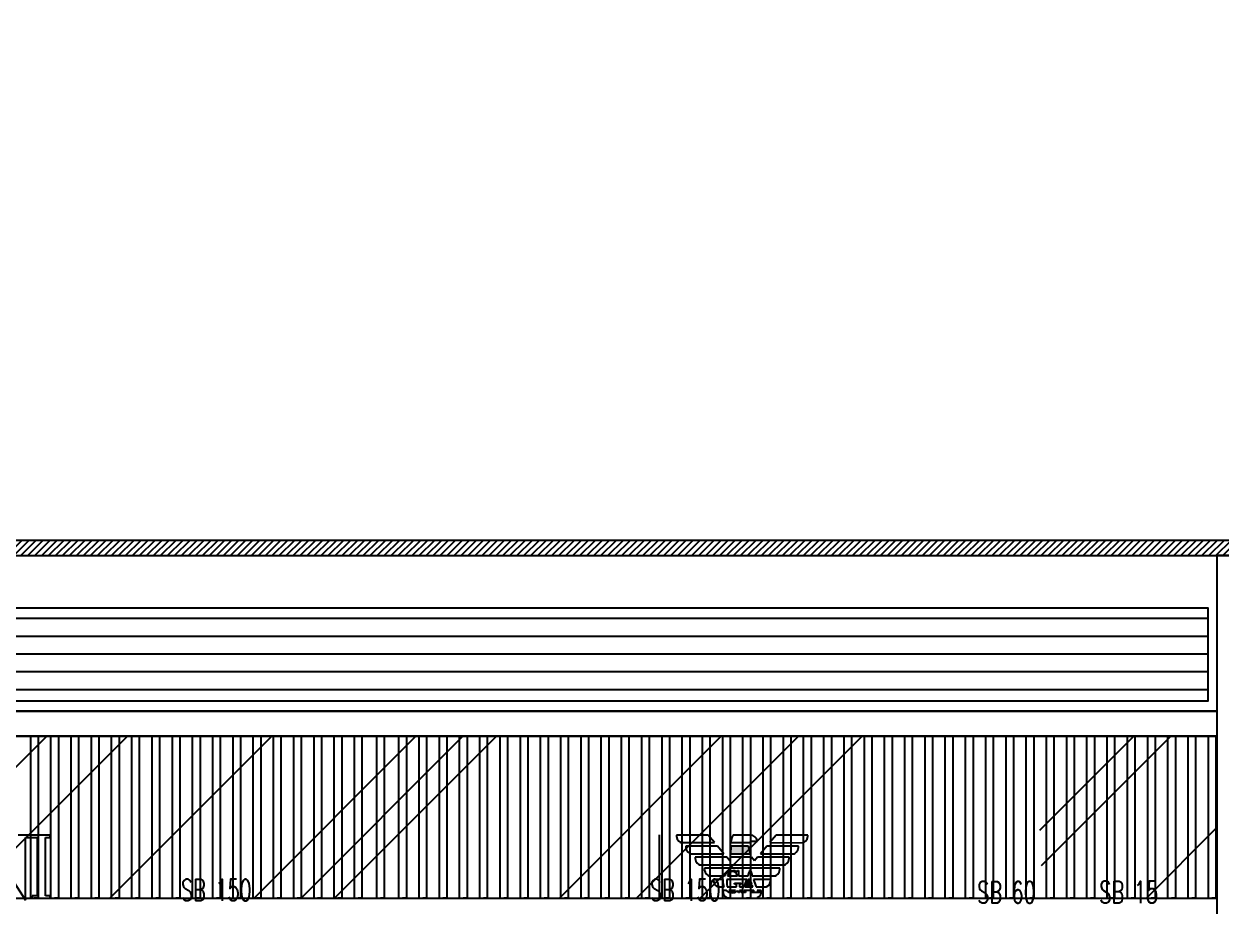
# Model space of a CAD drawing. Header units: millimetres. Extents: x 1734 to 22014, y 983 to 3953.
# Drawn here: x 20210.8 to 20595.3, y 2111.5 to 2394.9 of the extents above; entities that cross this region are included whole.
import ezdxf

# ---------------------------------------------------------------- set-up
doc = ezdxf.new("R2010")
doc.units = ezdxf.units.MM
for name, color, linetype in [('ARREDO_bacchette', 8, 'Continuous'), ('DIM_facade', 8, 'Continuous'), ('ELEV_hatch', 8, 'Continuous'), ('MATERIALS_transparent glass', 133, 'Continuous'), ('MURI_nuovi retino', 8, 'Continuous'), ('SEZ_logo_retino', 8, 'Continuous'), ('SURVEY_ hatch', 8, 'Continuous'), ('SURVEY_elevation', 1, 'Continuous'), ('SURVEY_frames', 3, 'Continuous'), ('SURVEY_walls', 6, 'Continuous')]:
    doc.layers.add(name, color=color, linetype=linetype)
doc.layers.add('LD_light', color=240, linetype='Continuous', lineweight=5)
doc.styles.add('SIMPLEX', font='SIMPLEX.SHX', dxfattribs={"width": 0.65})
doc.styles.add('TEXT 1-50', font='Arial Narrow.ttf', dxfattribs={"height": 0.125})
doc.dimstyles.new('DIM 1-50', dxfattribs={"dimtxt": 0.1, "dimasz": 0.05, "dimexe": 0.05, "dimexo": 0.05, "dimgap": 0.05, "dimtad": 1, "dimdec": 0, "dimlfac": 100, "dimzin": 0, "dimdsep": 46, "dimtxsty": 'TEXT 1-50', "dimblk": 'ARCHTICK', "dimcen": 0.09, "dimdle": 0.05, "dimse1": 1, "dimse2": 1, "dimclrd": 256, "dimclrt": 256, "dimadec": 0, "dimazin": 0, "dimtfac": 1, "dimtdec": 0, "dimtix": 1, "dimtmove": 2, "dimatfit": 3, "dimldrblk": 'arrow', "dimfxl": 0.05, "dimtolj": 1, "dimlwd": -1, "dimarcsym": 0})

# ---------------------------------------------------------------- blocks, each defined once
blk = doc.blocks.new('_ArchTick')
at = {"color": 0, "linetype": 'ByBlock', "const_width": 0.15}
blk.add_lwpolyline([(-0.5, -0.5), (0.5, 0.5)], dxfattribs=at)
blk = doc.blocks.new('*D114')
at = {"layer": 'DEFPOINTS', "color": 0, "transparency": 16777216}
for p in [(20424.64, 2134.36), (20414.82, 2114.12), (20424.64, 2114.12)]:
    blk.add_point(p, dxfattribs=at)
at = {"layer": 'DIM_facade', "transparency": 16777216}
blk.add_line((20414.82, 2134.41), (20414.82, 2114.07), dxfattribs=at)
at = {"layer": 'DIM_facade', "transparency": 16777216, "xscale": 0.05, "yscale": 0.05, "zscale": 0.05}
for p, rotation in [((20414.82, 2134.36), 90), ((20414.82, 2114.12), 270)]:
    blk.add_blockref('_ArchTick', p, dxfattribs=dict(at, rotation=rotation))
at = {"layer": 'DIM_facade', "transparency": 16777216, "insert": (20414.7, 2124.24), "char_height": 0.125, "attachment_point": 5, "rotation": 90, "style": 'TEXT 1-50'}
blk.add_mtext('\\A1;2024', dxfattribs=at)
blk = doc.blocks.new('arrow')
blk.add_lwpolyline([(-2, 0, 1, 0, 0), (0, 0, 0, 0, 0)], format="xyseb")

msp = doc.modelspace()

# ---------------------------------------------------------------- hatches: boundary and pattern name
at = {"layer": 'MATERIALS_transparent glass'}
h = msp.add_hatch(dxfattribs=at)
h.set_pattern_fill('AR-RROOF', color=144, scale=3, angle=-60.02541, style=0)
h.set_pattern_definition([(45, (27714.01, 8342.93), (64.65784, 172.4209), [1143, -152.4, 381, -76.2]), (45, (27758.73, 8441.54), (-125.544, 17.7809), [228.6, -25.146, 457.2, -57.15]), (45, (27695.153, 8415.673), (244.08336, 316.28462), [609.6, -106.68, 304.8, -76.2])])
h.paths.add_polyline_path([(20593.978, 2166.116), (19605.913, 2166.116), (19605.913, 2114.116), (20593.978, 2114.116)])
at = {"layer": 'MURI_nuovi retino'}
h = msp.add_hatch(dxfattribs=at)
h.set_pattern_fill('ANSI31', color=144, scale=0.5, angle=-105.02541, style=0)
h.set_pattern_definition([(45, (18656.0706, 5679.1635), (-1.122532, 1.122532), [])])
h.paths.add_polyline_path([(20940.467, 2394.931), (20935.467, 2394.931), (20935.467, 2299.116), (20608.501, 2299.116), (20608.501, 2229.116), (19456.448, 2229.116), (19456.448, 2224.116), (20613.501, 2224.116), (20613.501, 2294.116), (20937.408, 2294.116), (20940.467, 2294.116)])
at = {"layer": 'SEZ_logo_retino'}
for points in [[(20443.48, 2130.8), (20443.361, 2130.8), (20437.837, 2130.802), (20437.738, 2128.359), (20444.171, 2128.357)], [(20444.1, 2120.117), (20443.323, 2120.117), (20442.791, 2118.578), (20444.617, 2118.577)], [(20444.917, 2117.676), (20444.72, 2118.27), (20442.687, 2118.271), (20442.481, 2117.677)]]:
    msp.add_hatch(color=144, dxfattribs=at).paths.add_polyline_path(points)
at = {"layer": 'SURVEY_ hatch'}
h = msp.add_hatch(dxfattribs=at)
h.set_pattern_fill('ANSI31', color=144, scale=1.8, angle=29.97459, style=0)
h.set_pattern_definition([(180, (27714.011, 8336.1854), (1e-15, -5.715), [])])
h.paths.add_polyline_path([(19608.687, 2207.369), (20591.085, 2207.369), (20591.085, 2177.369), (19608.687, 2177.369)])

# ---------------------------------------------------------------- linework, layer by layer
at = {"color": 144}
for p, q in [((20437.837, 2130.802), (20437.738, 2128.359)), ((20443.361, 2130.8), (20437.837, 2130.802)), ((20443.48, 2130.8), (20443.361, 2130.8)), ((20444.171, 2128.357), (20443.48, 2130.8)), ((20437.738, 2128.359), (20444.171, 2128.357)), ((20443.323, 2120.117), (20442.791, 2118.578)), ((20444.1, 2120.117), (20443.323, 2120.117)), ((20444.617, 2118.577), (20444.1, 2120.117)), ((20442.687, 2118.271), (20442.481, 2117.677)), ((20442.481, 2117.677), (20444.917, 2117.676)), ((20444.72, 2118.27), (20442.687, 2118.271)), ((20442.791, 2118.578), (20444.617, 2118.577)), ((20444.917, 2117.676), (20444.72, 2118.27)), ((20436.738, 2114.118), (20446.223, 2114.115))]:
    msp.add_line(p, q, dxfattribs=at)
for points in [[(20219.273, 2134.344), (20219.273, 2134.344), (20208.997, 2134.344), (20208.997, 2134.344)], [(20219.273, 2133.616), (20219.273, 2133.616), (20219.273, 2134.344), (20219.273, 2134.344)], [(20420.438, 2134.36), (20420.411, 2134.225), (20420.4, 2134.096), (20420.4, 2133.971)], [(20430.579, 2134.357), (20430.579, 2134.357), (20420.438, 2134.36), (20420.438, 2134.36)], [(20432.62, 2131.916), (20432.62, 2131.916), (20430.579, 2134.357), (20430.579, 2134.357)], [(20438.515, 2134.222), (20438.479, 2134.163), (20437.831, 2133.22), (20437.84, 2131.981)], [(20438.703, 2134.365), (20438.609, 2134.365), (20438.557, 2134.293), (20438.515, 2134.222)], [(20444.343, 2134.362), (20444.343, 2134.362), (20438.703, 2134.365), (20438.703, 2134.365)], [(20446.403, 2132.394), (20446.28, 2133.603), (20444.912, 2134.362), (20444.343, 2134.362)], [(20452.395, 2134.351), (20452.395, 2134.351), (20450.348, 2131.911), (20450.348, 2131.911)], [(20462.539, 2134.349), (20462.539, 2134.349), (20452.395, 2134.351), (20452.395, 2134.351)], [(20462.579, 2133.96), (20462.579, 2134.086), (20462.566, 2134.215), (20462.539, 2134.349)], [(20198.875, 2132.58), (20198.875, 2132.58), (20211.318, 2113.439), (20211.318, 2113.439)], [(20211.318, 2113.439), (20211.318, 2113.439), (20211.318, 2133.616), (20211.318, 2133.616)], [(20211.318, 2133.616), (20211.318, 2133.616), (20215.074, 2133.616), (20215.074, 2133.616)], [(20215.074, 2133.616), (20215.074, 2133.616), (20215.074, 2114.83), (20215.074, 2114.83)], [(20217.681, 2114.83), (20217.681, 2114.83), (20217.681, 2133.616), (20217.681, 2133.616)], [(20217.681, 2133.616), (20217.681, 2133.616), (20219.273, 2133.616), (20219.273, 2133.616)], [(20420.4, 2133.971), (20420.399, 2132.614), (20421.845, 2131.919), (20421.845, 2131.919)], [(20421.845, 2131.919), (20421.845, 2131.919), (20432.62, 2131.916), (20432.62, 2131.916)], [(20423.42, 2130.799), (20423.392, 2130.663), (20423.379, 2130.533), (20423.379, 2130.408)], [(20423.379, 2130.408), (20423.379, 2129.054), (20424.825, 2128.357), (20424.825, 2128.357)], [(20433.559, 2130.796), (20433.559, 2130.796), (20423.42, 2130.799), (20423.42, 2130.799)], [(20435.602, 2128.355), (20435.602, 2128.355), (20433.559, 2130.796), (20433.559, 2130.796)], [(20437.84, 2131.981), (20437.84, 2131.981), (20437.842, 2131.914), (20437.842, 2131.914)], [(20437.842, 2131.914), (20437.842, 2131.914), (20443.897, 2131.913), (20443.897, 2131.913)], [(20443.897, 2131.913), (20444.029, 2132.412), (20444.41, 2132.394), (20444.98, 2132.394)], [(20444.98, 2132.394), (20444.98, 2132.394), (20446.403, 2132.394), (20446.403, 2132.394)], [(20449.414, 2130.792), (20449.414, 2130.792), (20447.364, 2128.352), (20447.364, 2128.352)], [(20459.555, 2130.79), (20459.555, 2130.79), (20449.414, 2130.792), (20449.414, 2130.792)], [(20450.348, 2131.911), (20450.348, 2131.911), (20461.132, 2131.909), (20461.132, 2131.909)], [(20458.146, 2128.349), (20458.146, 2128.349), (20459.593, 2129.045), (20459.594, 2130.399)], [(20459.594, 2130.399), (20459.594, 2130.524), (20459.583, 2130.654), (20459.555, 2130.79)], [(20461.132, 2131.909), (20461.132, 2131.909), (20462.578, 2132.603), (20462.579, 2133.96)], [(20424.825, 2128.357), (20424.825, 2128.357), (20435.602, 2128.355), (20435.602, 2128.355)], [(20426.394, 2127.242), (20426.367, 2127.106), (20426.356, 2126.978), (20426.356, 2126.854)], [(20426.356, 2126.854), (20426.356, 2125.498), (20427.802, 2124.803), (20427.802, 2124.803)], [(20436.533, 2127.239), (20436.533, 2127.239), (20426.394, 2127.242), (20426.394, 2127.242)], [(20437.516, 2126.079), (20437.516, 2126.079), (20436.533, 2127.239), (20436.533, 2127.239)], [(20437.687, 2127.239), (20437.687, 2127.239), (20437.516, 2126.079), (20437.516, 2126.079)], [(20444.489, 2127.237), (20444.489, 2127.237), (20437.687, 2127.239), (20437.687, 2127.239)], [(20445.466, 2126.072), (20445.466, 2126.072), (20444.489, 2127.237), (20444.489, 2127.237)], [(20446.437, 2127.237), (20446.437, 2127.237), (20445.466, 2126.072), (20445.466, 2126.072)], [(20456.582, 2127.234), (20456.582, 2127.234), (20446.437, 2127.237), (20446.437, 2127.237)], [(20447.364, 2128.352), (20447.364, 2128.352), (20458.146, 2128.349), (20458.146, 2128.349)], [(20455.173, 2124.796), (20455.173, 2124.796), (20456.62, 2125.49), (20456.62, 2126.846)], [(20456.62, 2126.846), (20456.62, 2126.97), (20456.607, 2127.099), (20456.582, 2127.234)], [(20427.802, 2124.803), (20427.802, 2124.803), (20455.173, 2124.796), (20455.173, 2124.796)], [(20429.336, 2123.289), (20429.335, 2121.934), (20430.782, 2121.24), (20430.782, 2121.24)], [(20429.374, 2123.681), (20429.349, 2123.547), (20429.336, 2123.417), (20429.336, 2123.289)], [(20453.598, 2123.675), (20453.598, 2123.675), (20429.374, 2123.681), (20429.374, 2123.681)], [(20435.831, 2121.238), (20436.332, 2122.207), (20437.22, 2123.002), (20438.462, 2123.001)], [(20438.467, 2122.688), (20437.48, 2122.688), (20437.007, 2122.007), (20436.78, 2121.238)], [(20438.462, 2123.001), (20438.888, 2123.001), (20439.165, 2122.854), (20439.369, 2122.748)], [(20439.944, 2121.237), (20439.685, 2122.234), (20439.049, 2122.687), (20438.467, 2122.688)], [(20439.369, 2122.748), (20439.487, 2122.686), (20439.58, 2122.638), (20439.662, 2122.638)], [(20439.662, 2122.638), (20439.891, 2122.638), (20439.998, 2122.727), (20440.034, 2122.944)], [(20440.034, 2122.944), (20440.034, 2122.944), (20440.039, 2122.972), (20440.039, 2122.972)], [(20440.039, 2122.972), (20440.039, 2122.972), (20440.324, 2122.972), (20440.324, 2122.972)], [(20440.324, 2122.972), (20440.324, 2122.972), (20440.323, 2121.237), (20440.323, 2121.237)], [(20443.384, 2121.236), (20443.758, 2122.305), (20444.044, 2123.115), (20444.044, 2123.115)], [(20444.044, 2123.115), (20444.044, 2123.115), (20444.074, 2123.207), (20444.074, 2123.207)], [(20444.074, 2123.207), (20444.074, 2123.207), (20444.37, 2122.35), (20444.747, 2121.236)], [(20452.188, 2121.234), (20452.188, 2121.234), (20453.638, 2121.928), (20453.638, 2123.283)], [(20453.638, 2123.283), (20453.638, 2123.41), (20453.624, 2123.54), (20453.598, 2123.675)], [(20430.782, 2121.24), (20430.782, 2121.24), (20435.831, 2121.238), (20435.831, 2121.238)], [(20432.313, 2119.728), (20432.312, 2118.375), (20433.759, 2117.679), (20433.759, 2117.679)], [(20432.353, 2120.12), (20432.326, 2119.984), (20432.313, 2119.854), (20432.313, 2119.728)], [(20435.434, 2120.119), (20435.434, 2120.119), (20432.353, 2120.12), (20432.353, 2120.12)], [(20435.351, 2119.355), (20435.351, 2119.598), (20435.378, 2119.857), (20435.434, 2120.119)], [(20435.738, 2117.678), (20435.485, 2118.235), (20435.351, 2118.829), (20435.351, 2119.355)], [(20436.572, 2119.355), (20436.571, 2118.696), (20436.62, 2118.139), (20436.721, 2117.678)], [(20436.592, 2120.118), (20436.572, 2119.81), (20436.572, 2119.541), (20436.572, 2119.355)], [(20442.99, 2120.117), (20442.99, 2120.117), (20436.592, 2120.118), (20436.592, 2120.118)], [(20436.78, 2121.238), (20436.78, 2121.238), (20439.944, 2121.237), (20439.944, 2121.237)], [(20439.019, 2118.576), (20439.019, 2118.576), (20439.019, 2118.891), (20439.019, 2118.891)], [(20439.019, 2118.891), (20439.019, 2118.891), (20441.155, 2118.891), (20441.155, 2118.891)], [(20440.323, 2121.237), (20440.323, 2121.237), (20443.384, 2121.236), (20443.384, 2121.236)], [(20441.155, 2118.891), (20441.155, 2118.891), (20441.155, 2118.576), (20441.155, 2118.576)], [(20442.131, 2117.677), (20442.384, 2118.391), (20442.692, 2119.271), (20442.99, 2120.117)], [(20444.747, 2121.236), (20444.747, 2121.236), (20452.188, 2121.234), (20452.188, 2121.234)], [(20450.616, 2120.115), (20450.616, 2120.115), (20445.127, 2120.116), (20445.127, 2120.116)], [(20445.127, 2120.116), (20445.418, 2119.269), (20445.714, 2118.388), (20445.96, 2117.676)], [(20449.208, 2117.675), (20449.208, 2117.675), (20450.656, 2118.371), (20450.656, 2119.723)], [(20450.656, 2119.723), (20450.656, 2119.85), (20450.643, 2119.98), (20450.616, 2120.115)], [(20215.074, 2114.83), (20215.074, 2114.83), (20213.478, 2114.83), (20213.478, 2114.83)], [(20213.478, 2114.83), (20213.478, 2114.83), (20213.478, 2114.103), (20213.478, 2114.103)], [(20219.273, 2114.83), (20219.273, 2114.83), (20217.681, 2114.83), (20217.681, 2114.83)], [(20219.273, 2114.103), (20219.273, 2114.103), (20219.273, 2114.83), (20219.273, 2114.83)], [(20433.759, 2117.679), (20433.759, 2117.679), (20435.738, 2117.678), (20435.738, 2117.678)], [(20435.335, 2116.556), (20435.308, 2116.422), (20435.294, 2116.292), (20435.294, 2116.168)], [(20435.294, 2116.168), (20435.294, 2114.812), (20436.738, 2114.118), (20436.738, 2114.118)], [(20436.492, 2116.556), (20436.492, 2116.556), (20435.335, 2116.556), (20435.335, 2116.556)], [(20438.335, 2115.716), (20437.601, 2115.716), (20436.976, 2116.055), (20436.492, 2116.556)], [(20436.721, 2117.678), (20436.721, 2117.678), (20439.657, 2117.677), (20439.657, 2117.677)], [(20439.395, 2116.555), (20439.395, 2116.555), (20437.196, 2116.556), (20437.196, 2116.556)], [(20437.196, 2116.556), (20437.48, 2116.199), (20437.859, 2116.022), (20438.335, 2116.022)], [(20438.335, 2116.022), (20438.808, 2116.022), (20439.17, 2116.243), (20439.395, 2116.555)], [(20439.41, 2116.07), (20439.17, 2115.904), (20438.898, 2115.716), (20438.335, 2115.716)], [(20439.658, 2118.576), (20439.597, 2118.576), (20439.019, 2118.576), (20439.019, 2118.576)], [(20439.994, 2116.3), (20439.744, 2116.3), (20439.59, 2116.193), (20439.41, 2116.07)], [(20439.657, 2117.677), (20439.657, 2118.024), (20439.658, 2118.535), (20439.658, 2118.576)], [(20440.293, 2115.913), (20440.27, 2116.148), (20440.151, 2116.3), (20439.994, 2116.3)], [(20440.294, 2115.881), (20440.294, 2115.881), (20440.293, 2115.913), (20440.293, 2115.913)], [(20440.609, 2115.881), (20440.609, 2115.881), (20440.294, 2115.881), (20440.294, 2115.881)], [(20440.61, 2116.555), (20440.61, 2116.169), (20440.609, 2115.881), (20440.609, 2115.881)], [(20441.155, 2118.576), (20441.155, 2118.576), (20440.671, 2118.576), (20440.61, 2118.576)], [(20440.61, 2118.576), (20440.61, 2118.551), (20440.61, 2118.158), (20440.61, 2117.677)], [(20440.61, 2117.677), (20440.61, 2117.677), (20442.131, 2117.677), (20442.131, 2117.677)], [(20441.739, 2116.555), (20441.739, 2116.555), (20440.61, 2116.555), (20440.61, 2116.555)], [(20441.12, 2115.881), (20441.12, 2115.881), (20441.12, 2116.195), (20441.12, 2116.195)], [(20441.12, 2116.195), (20441.12, 2116.195), (20441.568, 2116.194), (20441.612, 2116.194)], [(20442.549, 2115.881), (20442.549, 2115.881), (20441.12, 2115.881), (20441.12, 2115.881)], [(20441.612, 2116.194), (20441.613, 2116.201), (20441.661, 2116.332), (20441.739, 2116.555)], [(20442.086, 2116.555), (20442.019, 2116.359), (20441.967, 2116.219), (20441.96, 2116.194)], [(20441.96, 2116.194), (20442.041, 2116.194), (20442.549, 2116.194), (20442.549, 2116.194)], [(20445.292, 2116.554), (20445.292, 2116.554), (20442.086, 2116.555), (20442.086, 2116.555)], [(20442.549, 2116.194), (20442.549, 2116.194), (20442.549, 2115.881), (20442.549, 2115.881)], [(20444.591, 2115.88), (20444.591, 2115.88), (20444.591, 2116.194), (20444.591, 2116.194)], [(20444.591, 2116.194), (20444.591, 2116.194), (20445.33, 2116.193), (20445.416, 2116.193)], [(20447.223, 2115.879), (20447.223, 2115.879), (20444.591, 2115.88), (20444.591, 2115.88)], [(20445.416, 2116.193), (20445.406, 2116.218), (20445.359, 2116.358), (20445.292, 2116.554)], [(20445.96, 2117.676), (20445.96, 2117.676), (20449.208, 2117.675), (20449.208, 2117.675)], [(20446.223, 2114.115), (20446.223, 2114.115), (20447.67, 2114.809), (20447.67, 2116.165)], [(20447.632, 2116.553), (20447.632, 2116.553), (20446.338, 2116.554), (20446.338, 2116.554)], [(20446.338, 2116.554), (20446.414, 2116.331), (20446.459, 2116.2), (20446.462, 2116.193)], [(20446.462, 2116.193), (20446.506, 2116.193), (20447.224, 2116.193), (20447.224, 2116.193)], [(20447.224, 2116.193), (20447.224, 2116.193), (20447.223, 2115.879), (20447.223, 2115.879)], [(20447.67, 2116.165), (20447.67, 2116.289), (20447.66, 2116.419), (20447.632, 2116.553)], [(20213.478, 2114.103), (20213.478, 2114.103), (20219.273, 2114.103), (20219.273, 2114.103)], [(20436.738, 2114.118), (20436.738, 2114.118), (20446.223, 2114.115), (20446.223, 2114.115)]]:
    msp.add_open_spline(points, degree=3, dxfattribs=at)
at = {"layer": 'ARREDO_bacchette'}
for p, q in [((20212.862, 2166.116), (20214.112, 2166.116)), ((20212.862, 2166.116), (20212.862, 2114.116)), ((20215.362, 2166.116), (20214.112, 2166.116)), ((20215.362, 2166.116), (20215.362, 2114.116)), ((20219.362, 2166.116), (20220.612, 2166.116)), ((20219.362, 2166.116), (20219.362, 2114.116)), ((20221.862, 2166.116), (20220.612, 2166.116)), ((20221.862, 2166.116), (20221.862, 2114.116)), ((20225.862, 2166.116), (20227.112, 2166.116)), ((20225.862, 2166.116), (20225.862, 2114.116)), ((20228.362, 2166.116), (20227.112, 2166.116)), ((20228.362, 2166.116), (20228.362, 2114.116)), ((20232.362, 2166.116), (20233.612, 2166.116)), ((20232.362, 2166.116), (20232.362, 2114.116)), ((20234.862, 2166.116), (20233.612, 2166.116)), ((20234.862, 2166.116), (20234.862, 2114.116)), ((20238.862, 2166.116), (20240.112, 2166.116)), ((20238.862, 2166.116), (20238.862, 2114.116)), ((20241.362, 2166.116), (20240.112, 2166.116)), ((20241.362, 2166.116), (20241.362, 2114.116)), ((20245.362, 2166.116), (20246.612, 2166.116)), ((20245.362, 2166.116), (20245.362, 2114.116)), ((20247.862, 2166.116), (20246.612, 2166.116)), ((20247.862, 2166.116), (20247.862, 2114.116)), ((20251.862, 2166.116), (20253.112, 2166.116)), ((20251.862, 2166.116), (20251.862, 2114.116)), ((20254.362, 2166.116), (20253.112, 2166.116)), ((20254.362, 2166.116), (20254.362, 2114.116)), ((20258.362, 2166.116), (20259.612, 2166.116)), ((20258.362, 2166.116), (20258.362, 2114.116)), ((20260.862, 2166.116), (20259.612, 2166.116)), ((20260.862, 2166.116), (20260.862, 2114.116)), ((20264.862, 2166.116), (20266.112, 2166.116)), ((20264.862, 2166.116), (20264.862, 2114.116)), ((20267.362, 2166.116), (20266.112, 2166.116)), ((20267.362, 2166.116), (20267.362, 2114.116)), ((20271.362, 2166.116), (20272.612, 2166.116)), ((20271.362, 2166.116), (20271.362, 2114.116)), ((20273.862, 2166.116), (20272.612, 2166.116)), ((20273.862, 2166.116), (20273.862, 2114.116)), ((20277.862, 2166.116), (20279.112, 2166.116)), ((20277.862, 2166.116), (20277.862, 2114.116)), ((20280.362, 2166.116), (20279.112, 2166.116)), ((20280.362, 2166.116), (20280.362, 2114.116)), ((20284.362, 2166.116), (20285.612, 2166.116)), ((20284.362, 2166.116), (20284.362, 2114.116)), ((20286.862, 2166.116), (20285.612, 2166.116)), ((20286.862, 2166.116), (20286.862, 2114.116)), ((20290.862, 2166.116), (20292.112, 2166.116)), ((20290.862, 2166.116), (20290.862, 2114.116)), ((20293.362, 2166.116), (20292.112, 2166.116)), ((20293.362, 2166.116), (20293.362, 2114.116)), ((20297.362, 2166.116), (20298.612, 2166.116)), ((20297.362, 2166.116), (20297.362, 2114.116)), ((20299.862, 2166.116), (20298.612, 2166.116)), ((20299.862, 2166.116), (20299.862, 2114.116)), ((20303.862, 2166.116), (20305.112, 2166.116)), ((20303.862, 2166.116), (20303.862, 2114.116)), ((20306.362, 2166.116), (20305.112, 2166.116)), ((20306.362, 2166.116), (20306.362, 2114.116)), ((20310.362, 2166.116), (20311.612, 2166.116)), ((20310.362, 2166.116), (20310.362, 2114.116)), ((20312.862, 2166.116), (20311.612, 2166.116)), ((20312.862, 2166.116), (20312.862, 2114.116)), ((20316.862, 2166.116), (20318.112, 2166.116)), ((20316.862, 2166.116), (20316.862, 2114.116)), ((20319.362, 2166.116), (20318.112, 2166.116)), ((20319.362, 2166.116), (20319.362, 2114.116)), ((20324.025, 2166.116), (20325.275, 2166.116)), ((20324.025, 2166.116), (20324.025, 2114.116)), ((20326.525, 2166.116), (20325.275, 2166.116)), ((20326.525, 2166.116), (20326.525, 2114.116)), ((20331.138, 2166.116), (20332.388, 2166.116)), ((20331.138, 2166.116), (20331.138, 2114.116)), ((20333.638, 2166.116), (20332.388, 2166.116)), ((20333.638, 2166.116), (20333.638, 2114.116)), ((20337.638, 2166.116), (20338.888, 2166.116)), ((20337.638, 2166.116), (20337.638, 2114.116)), ((20340.138, 2166.116), (20338.888, 2166.116)), ((20340.138, 2166.116), (20340.138, 2114.116)), ((20344.138, 2166.116), (20345.388, 2166.116)), ((20344.138, 2166.116), (20344.138, 2114.116)), ((20346.638, 2166.116), (20345.388, 2166.116)), ((20346.638, 2166.116), (20346.638, 2114.116)), ((20350.638, 2166.116), (20351.888, 2166.116)), ((20350.638, 2166.116), (20350.638, 2114.116)), ((20353.138, 2166.116), (20351.888, 2166.116)), ((20353.138, 2166.116), (20353.138, 2114.116)), ((20357.138, 2166.116), (20358.388, 2166.116)), ((20357.138, 2166.116), (20357.138, 2114.116)), ((20359.638, 2166.116), (20358.388, 2166.116)), ((20359.638, 2166.116), (20359.638, 2114.116)), ((20363.638, 2166.116), (20364.888, 2166.116)), ((20363.638, 2166.116), (20363.638, 2114.116)), ((20366.138, 2166.116), (20364.888, 2166.116)), ((20366.138, 2166.116), (20366.138, 2114.116)), ((20370.138, 2166.116), (20371.388, 2166.116)), ((20370.138, 2166.116), (20370.138, 2114.116)), ((20372.638, 2166.116), (20371.388, 2166.116)), ((20372.638, 2166.116), (20372.638, 2114.116)), ((20376.638, 2166.116), (20377.888, 2166.116)), ((20376.638, 2166.116), (20376.638, 2114.116)), ((20379.138, 2166.116), (20377.888, 2166.116)), ((20379.138, 2166.116), (20379.138, 2114.116)), ((20383.138, 2166.116), (20384.388, 2166.116)), ((20383.138, 2166.116), (20383.138, 2114.116)), ((20385.638, 2166.116), (20384.388, 2166.116)), ((20385.638, 2166.116), (20385.638, 2114.116)), ((20389.638, 2166.116), (20390.888, 2166.116)), ((20389.638, 2166.116), (20389.638, 2114.116)), ((20392.138, 2166.116), (20390.888, 2166.116)), ((20392.138, 2166.116), (20392.138, 2114.116)), ((20396.138, 2166.116), (20397.388, 2166.116)), ((20396.138, 2166.116), (20396.138, 2114.116)), ((20398.638, 2166.116), (20397.388, 2166.116)), ((20398.638, 2166.116), (20398.638, 2114.116)), ((20402.638, 2166.116), (20403.888, 2166.116)), ((20402.638, 2166.116), (20402.638, 2114.116)), ((20405.138, 2166.116), (20403.888, 2166.116)), ((20405.138, 2166.116), (20405.138, 2114.116)), ((20409.138, 2166.116), (20410.388, 2166.116)), ((20409.138, 2166.116), (20409.138, 2114.116)), ((20411.638, 2166.116), (20410.388, 2166.116)), ((20411.638, 2166.116), (20411.638, 2114.116)), ((20415.638, 2166.116), (20416.888, 2166.116)), ((20415.638, 2166.116), (20415.638, 2114.116)), ((20418.138, 2166.116), (20416.888, 2166.116)), ((20418.138, 2166.116), (20418.138, 2114.116)), ((20422.138, 2166.116), (20423.388, 2166.116)), ((20422.138, 2166.116), (20422.138, 2114.116)), ((20424.638, 2166.116), (20423.388, 2166.116)), ((20424.638, 2166.116), (20424.638, 2114.116)), ((20428.638, 2166.116), (20429.888, 2166.116)), ((20428.638, 2166.116), (20428.638, 2114.116)), ((20431.138, 2166.116), (20429.888, 2166.116)), ((20431.138, 2166.116), (20431.138, 2114.116)), ((20435.138, 2166.116), (20436.388, 2166.116)), ((20435.138, 2166.116), (20435.138, 2114.116)), ((20437.638, 2166.116), (20436.388, 2166.116)), ((20437.638, 2166.116), (20437.638, 2114.116)), ((20441.638, 2166.116), (20442.888, 2166.116)), ((20441.638, 2166.116), (20441.638, 2114.116)), ((20444.138, 2166.116), (20442.888, 2166.116)), ((20444.138, 2166.116), (20444.138, 2114.116)), ((20448.138, 2166.116), (20449.388, 2166.116)), ((20448.138, 2166.116), (20448.138, 2114.116)), ((20450.638, 2166.116), (20449.388, 2166.116)), ((20450.638, 2166.116), (20450.638, 2114.116)), ((20454.638, 2166.116), (20455.888, 2166.116)), ((20454.638, 2166.116), (20454.638, 2114.116)), ((20457.138, 2166.116), (20455.888, 2166.116)), ((20457.138, 2166.116), (20457.138, 2114.116)), ((20461.138, 2166.116), (20462.388, 2166.116)), ((20461.138, 2166.116), (20461.138, 2114.116)), ((20463.638, 2166.116), (20462.388, 2166.116)), ((20463.638, 2166.116), (20463.638, 2114.116)), ((20467.638, 2166.116), (20468.888, 2166.116)), ((20467.638, 2166.116), (20467.638, 2114.116)), ((20470.138, 2166.116), (20468.888, 2166.116)), ((20470.138, 2166.116), (20470.138, 2114.116)), ((20474.138, 2166.116), (20475.388, 2166.116)), ((20474.138, 2166.116), (20474.138, 2114.116)), ((20476.638, 2166.116), (20475.388, 2166.116)), ((20476.638, 2166.116), (20476.638, 2114.116)), ((20480.638, 2166.116), (20481.888, 2166.116)), ((20480.638, 2166.116), (20480.638, 2114.116)), ((20483.138, 2166.116), (20481.888, 2166.116)), ((20483.138, 2166.116), (20483.138, 2114.116)), ((20487.138, 2166.116), (20488.388, 2166.116)), ((20487.138, 2166.116), (20487.138, 2114.116)), ((20489.638, 2166.116), (20488.388, 2166.116)), ((20489.638, 2166.116), (20489.638, 2114.116)), ((20493.638, 2166.116), (20494.888, 2166.116)), ((20493.638, 2166.116), (20493.638, 2114.116)), ((20496.138, 2166.116), (20494.888, 2166.116)), ((20496.138, 2166.116), (20496.138, 2114.116)), ((20500.138, 2166.116), (20501.388, 2166.116)), ((20500.138, 2166.116), (20500.138, 2114.116)), ((20502.638, 2166.116), (20501.388, 2166.116)), ((20502.638, 2166.116), (20502.638, 2114.116)), ((20506.638, 2166.116), (20507.888, 2166.116)), ((20506.638, 2166.116), (20506.638, 2114.116)), ((20509.138, 2166.116), (20507.888, 2166.116)), ((20509.138, 2166.116), (20509.138, 2114.116)), ((20513.138, 2166.116), (20514.388, 2166.116)), ((20513.138, 2166.116), (20513.138, 2114.116)), ((20515.638, 2166.116), (20514.388, 2166.116)), ((20515.638, 2166.116), (20515.638, 2114.116)), ((20519.638, 2166.116), (20520.888, 2166.116)), ((20519.638, 2166.116), (20519.638, 2114.116)), ((20522.138, 2166.116), (20520.888, 2166.116)), ((20522.138, 2166.116), (20522.138, 2114.116)), ((20526.138, 2166.116), (20527.388, 2166.116)), ((20526.138, 2166.116), (20526.138, 2114.116)), ((20528.638, 2166.116), (20527.388, 2166.116)), ((20528.638, 2166.116), (20528.638, 2114.116)), ((20532.638, 2166.116), (20533.888, 2166.116)), ((20532.638, 2166.116), (20532.638, 2114.116)), ((20535.138, 2166.116), (20533.888, 2166.116)), ((20535.138, 2166.116), (20535.138, 2114.116)), ((20539.138, 2166.116), (20540.388, 2166.116)), ((20539.138, 2166.116), (20539.138, 2114.116)), ((20541.638, 2166.116), (20540.388, 2166.116)), ((20541.638, 2166.116), (20541.638, 2114.116)), ((20545.638, 2166.116), (20546.888, 2166.116)), ((20545.638, 2166.116), (20545.638, 2114.116)), ((20548.138, 2166.116), (20546.888, 2166.116)), ((20548.138, 2166.116), (20548.138, 2114.116)), ((20552.138, 2166.116), (20553.388, 2166.116)), ((20552.138, 2166.116), (20552.138, 2114.116)), ((20554.638, 2166.116), (20553.388, 2166.116)), ((20554.638, 2166.116), (20554.638, 2114.116)), ((20558.638, 2166.116), (20559.888, 2166.116)), ((20558.638, 2166.116), (20558.638, 2114.116)), ((20561.138, 2166.116), (20559.888, 2166.116)), ((20561.138, 2166.116), (20561.138, 2114.116)), ((20565.138, 2166.116), (20566.388, 2166.116)), ((20565.138, 2166.116), (20565.138, 2114.116)), ((20567.638, 2166.116), (20566.388, 2166.116)), ((20567.638, 2166.116), (20567.638, 2114.116)), ((20571.638, 2166.116), (20572.888, 2166.116)), ((20571.638, 2166.116), (20571.638, 2114.116)), ((20574.138, 2166.116), (20572.888, 2166.116)), ((20574.138, 2166.116), (20574.138, 2114.116)), ((20578.138, 2166.116), (20579.388, 2166.116)), ((20578.138, 2166.116), (20578.138, 2114.116)), ((20580.638, 2166.116), (20579.388, 2166.116)), ((20580.638, 2166.116), (20580.638, 2114.116)), ((20584.638, 2166.116), (20585.888, 2166.116)), ((20584.638, 2166.116), (20584.638, 2114.116)), ((20587.138, 2166.116), (20585.888, 2166.116)), ((20587.138, 2166.116), (20587.138, 2114.116)), ((20591.138, 2166.116), (20592.388, 2166.116)), ((20591.138, 2166.116), (20591.138, 2114.116)), ((20593.638, 2166.116), (20592.388, 2166.116)), ((20593.638, 2166.116), (20593.638, 2114.116)), ((20212.862, 2114.116), (20214.112, 2114.116)), ((20215.362, 2114.116), (20214.112, 2114.116)), ((20219.362, 2114.116), (20220.612, 2114.116)), ((20221.862, 2114.116), (20220.612, 2114.116)), ((20225.862, 2114.116), (20227.112, 2114.116)), ((20228.362, 2114.116), (20227.112, 2114.116)), ((20232.362, 2114.116), (20233.612, 2114.116)), ((20234.862, 2114.116), (20233.612, 2114.116)), ((20238.862, 2114.116), (20240.112, 2114.116)), ((20241.362, 2114.116), (20240.112, 2114.116)), ((20245.362, 2114.116), (20246.612, 2114.116)), ((20247.862, 2114.116), (20246.612, 2114.116)), ((20251.862, 2114.116), (20253.112, 2114.116)), ((20254.362, 2114.116), (20253.112, 2114.116)), ((20258.362, 2114.116), (20259.612, 2114.116)), ((20260.862, 2114.116), (20259.612, 2114.116)), ((20264.862, 2114.116), (20266.112, 2114.116)), ((20267.362, 2114.116), (20266.112, 2114.116)), ((20271.362, 2114.116), (20272.612, 2114.116)), ((20273.862, 2114.116), (20272.612, 2114.116)), ((20277.862, 2114.116), (20279.112, 2114.116)), ((20280.362, 2114.116), (20279.112, 2114.116)), ((20284.362, 2114.116), (20285.612, 2114.116)), ((20286.862, 2114.116), (20285.612, 2114.116)), ((20290.862, 2114.116), (20292.112, 2114.116)), ((20293.362, 2114.116), (20292.112, 2114.116)), ((20297.362, 2114.116), (20298.612, 2114.116)), ((20299.862, 2114.116), (20298.612, 2114.116)), ((20303.862, 2114.116), (20305.112, 2114.116)), ((20306.362, 2114.116), (20305.112, 2114.116)), ((20310.362, 2114.116), (20311.612, 2114.116)), ((20312.862, 2114.116), (20311.612, 2114.116)), ((20316.862, 2114.116), (20318.112, 2114.116)), ((20319.362, 2114.116), (20318.112, 2114.116)), ((20324.025, 2114.116), (20325.275, 2114.116)), ((20326.525, 2114.116), (20325.275, 2114.116)), ((20331.138, 2114.116), (20332.388, 2114.116)), ((20333.638, 2114.116), (20332.388, 2114.116)), ((20337.638, 2114.116), (20338.888, 2114.116)), ((20340.138, 2114.116), (20338.888, 2114.116)), ((20344.138, 2114.116), (20345.388, 2114.116)), ((20346.638, 2114.116), (20345.388, 2114.116)), ((20350.638, 2114.116), (20351.888, 2114.116)), ((20353.138, 2114.116), (20351.888, 2114.116)), ((20357.138, 2114.116), (20358.388, 2114.116)), ((20359.638, 2114.116), (20358.388, 2114.116)), ((20363.638, 2114.116), (20364.888, 2114.116)), ((20366.138, 2114.116), (20364.888, 2114.116)), ((20370.138, 2114.116), (20371.388, 2114.116)), ((20372.638, 2114.116), (20371.388, 2114.116)), ((20376.638, 2114.116), (20377.888, 2114.116)), ((20379.138, 2114.116), (20377.888, 2114.116)), ((20383.138, 2114.116), (20384.388, 2114.116)), ((20385.638, 2114.116), (20384.388, 2114.116)), ((20389.638, 2114.116), (20390.888, 2114.116)), ((20392.138, 2114.116), (20390.888, 2114.116)), ((20396.138, 2114.116), (20397.388, 2114.116)), ((20398.638, 2114.116), (20397.388, 2114.116)), ((20402.638, 2114.116), (20403.888, 2114.116)), ((20405.138, 2114.116), (20403.888, 2114.116)), ((20409.138, 2114.116), (20410.388, 2114.116)), ((20411.638, 2114.116), (20410.388, 2114.116)), ((20415.638, 2114.116), (20416.888, 2114.116)), ((20418.138, 2114.116), (20416.888, 2114.116)), ((20422.138, 2114.116), (20423.388, 2114.116)), ((20424.638, 2114.116), (20423.388, 2114.116)), ((20428.638, 2114.116), (20429.888, 2114.116)), ((20431.138, 2114.116), (20429.888, 2114.116)), ((20435.138, 2114.116), (20436.388, 2114.116)), ((20437.638, 2114.116), (20436.388, 2114.116)), ((20441.638, 2114.116), (20442.888, 2114.116)), ((20444.138, 2114.116), (20442.888, 2114.116)), ((20448.138, 2114.116), (20449.388, 2114.116)), ((20450.638, 2114.116), (20449.388, 2114.116)), ((20454.638, 2114.116), (20455.888, 2114.116)), ((20457.138, 2114.116), (20455.888, 2114.116)), ((20461.138, 2114.116), (20462.388, 2114.116)), ((20463.638, 2114.116), (20462.388, 2114.116)), ((20467.638, 2114.116), (20468.888, 2114.116)), ((20470.138, 2114.116), (20468.888, 2114.116)), ((20474.138, 2114.116), (20475.388, 2114.116)), ((20476.638, 2114.116), (20475.388, 2114.116)), ((20480.638, 2114.116), (20481.888, 2114.116)), ((20483.138, 2114.116), (20481.888, 2114.116)), ((20487.138, 2114.116), (20488.388, 2114.116)), ((20489.638, 2114.116), (20488.388, 2114.116)), ((20493.638, 2114.116), (20494.888, 2114.116)), ((20496.138, 2114.116), (20494.888, 2114.116)), ((20500.138, 2114.116), (20501.388, 2114.116)), ((20502.638, 2114.116), (20501.388, 2114.116)), ((20506.638, 2114.116), (20507.888, 2114.116)), ((20509.138, 2114.116), (20507.888, 2114.116)), ((20513.138, 2114.116), (20514.388, 2114.116)), ((20515.638, 2114.116), (20514.388, 2114.116)), ((20519.638, 2114.116), (20520.888, 2114.116)), ((20522.138, 2114.116), (20520.888, 2114.116)), ((20526.138, 2114.116), (20527.388, 2114.116)), ((20528.638, 2114.116), (20527.388, 2114.116)), ((20532.638, 2114.116), (20533.888, 2114.116)), ((20535.138, 2114.116), (20533.888, 2114.116)), ((20539.138, 2114.116), (20540.388, 2114.116)), ((20541.638, 2114.116), (20540.388, 2114.116)), ((20545.638, 2114.116), (20546.888, 2114.116)), ((20548.138, 2114.116), (20546.888, 2114.116)), ((20552.138, 2114.116), (20553.388, 2114.116)), ((20554.638, 2114.116), (20553.388, 2114.116)), ((20558.638, 2114.116), (20559.888, 2114.116)), ((20561.138, 2114.116), (20559.888, 2114.116)), ((20565.138, 2114.116), (20566.388, 2114.116)), ((20567.638, 2114.116), (20566.388, 2114.116)), ((20571.638, 2114.116), (20572.888, 2114.116)), ((20574.138, 2114.116), (20572.888, 2114.116)), ((20578.138, 2114.116), (20579.388, 2114.116)), ((20580.638, 2114.116), (20579.388, 2114.116)), ((20584.638, 2114.116), (20585.888, 2114.116)), ((20587.138, 2114.116), (20585.888, 2114.116)), ((20591.138, 2114.116), (20592.388, 2114.116)), ((20593.638, 2114.116), (20592.388, 2114.116))]:
    msp.add_line(p, q, dxfattribs=at)
at = {"layer": 'DIM_facade', "color": 144}
msp.add_lwpolyline([(19608.687, 2207.369), (20591.085, 2207.369), (20591.085, 2177.369), (19608.687, 2177.369)], close=True, dxfattribs=at)
at = {"layer": 'ELEV_hatch', "color": 144}
msp.add_lwpolyline([(20593.978, 2166.116), (19605.913, 2166.116), (19605.913, 2114.116), (20593.978, 2114.116)], close=True, dxfattribs=at)
at = {"layer": 'SURVEY_elevation'}
msp.add_line((19605.913, 2224.116), (20593.978, 2224.116), dxfattribs=at)
at = {"layer": 'SURVEY_elevation', "linetype": 'Continuous'}
msp.add_line((20593.978, 2224.116), (20593.978, 2174.116), dxfattribs=at)
at = {"layer": 'SURVEY_elevation', "color": 144}
msp.add_lwpolyline([(19605.913, 2224.116), (20593.978, 2224.116), (20593.978, 2174.116), (19605.913, 2174.116)], dxfattribs=at)
at = {"layer": 'SURVEY_frames', "color": 144}
for p, q in [((20613.501, 2224.116), (20593.978, 2224.116)), ((20593.978, 2224.116), (20593.978, 1814.116)), ((19605.913, 2174.116), (20593.978, 2174.116)), ((19605.913, 2166.116), (20593.978, 2166.116)), ((19605.913, 2114.116), (20593.978, 2114.116))]:
    msp.add_line(p, q, dxfattribs=at)
at = {"layer": 'SURVEY_frames', "linetype": 'Continuous'}
for p, q in [((20593.978, 2174.116), (20593.978, 2166.116)), ((20593.978, 2114.116), (20593.978, 2106.116))]:
    msp.add_line(p, q, dxfattribs=at)
at = {"layer": 'SURVEY_walls', "color": 144}
for points in [[(19456.448, 2224.116), (20613.501, 2224.116), (20613.501, 2294.116), (20940.467, 2294.116), (20940.467, 2394.931)], [(19456.448, 2229.116), (20608.501, 2229.116), (20608.501, 2299.116), (20935.467, 2299.116), (20935.467, 2394.931)]]:
    msp.add_lwpolyline(points, dxfattribs=at)

# ---------------------------------------------------------------- texts
at = {"layer": 'LD_light', "attachment_point": 2, "style": 'SIMPLEX'}
for s, insert, char_height in [('{\\Fromans|c0;SB 150}', (20272.578, 2120.138, 0), 6.95364), ('{\\Fromans|c0;SB 150}', (20423.224, 2120.138, 0), 6.95364), ('{\\Fromans|c0;SB 60}', (20526.386, 2119.438, 0), 6.95364), ('{\\Fromans|c0;SB 15}', (20565.648, 2119.512, 0), 7)]:
    msp.add_mtext(s, dxfattribs=dict(at, insert=insert, char_height=char_height))

# ---------------------------------------------------------------- dimensions: what is measured, and where the dimension line sits
at = {"layer": 'DIM_facade', "color": 144}
dim = msp.add_linear_dim(base=(20414.815, 2114.116), p1=(20424.638, 2134.359), p2=(20424.638, 2114.116), angle=90, dimstyle='DIM 1-50', override={"dimfxl": 0.0005, "dimarcsym": 2}, dxfattribs=at)
dim.commit()
dim.dimension.update_dxf_attribs({"geometry": '*D114', "text_midpoint": (20414.701, 2124.237)})

doc.saveas('drawing.dxf')
